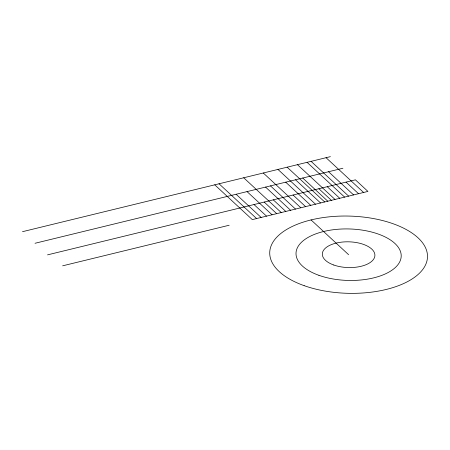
<?xml version="1.0" encoding="UTF-8"?>
<svg xmlns="http://www.w3.org/2000/svg" width="450" height="450" viewBox="0 0 450 450"><rect width="100%" height="100%" fill="white"/><g stroke="black" fill="none" stroke-linecap="round" stroke-linejoin="round"><path stroke-width="0.67" d="M22.5 231.683L330.396 156.645M35.016 243.276L342.906 168.238M47.531 254.869L355.421 179.831L367.937 191.419L252.292 219.606L214.751 184.832M62.634 265.826L229.162 225.242M326.059 157.703L363.6 192.476M346.027 182.121L358.543 193.708M328.556 171.737L353.588 194.917M311.091 161.353L348.632 196.127M307.063 162.332L344.604 197.106M327.24 186.699L339.756 198.287M297.461 164.672L335.008 199.446M318.881 188.736L331.391 200.329M302.749 178.026L327.78 201.206M287.139 167.186L324.681 201.96M295.526 179.786L320.552 202.967M277.954 169.425L315.495 204.199M285.716 182.177L310.748 205.357M293.068 195.024L305.584 206.618M263.295 173.002L300.836 207.776M311.062 219.921L348.609 254.694M270.478 185.889L295.509 209.076M265.567 187.088L290.593 210.268M273.279 199.851L285.795 211.438M243.703 177.773L281.25 212.546M264.189 202.067L276.699 213.654M247.039 191.604L272.07 214.785M254.002 204.547L266.518 216.135M236.109 194.265L261.135 217.451M219.043 183.786L256.59 218.559M304.138 285.66A78.913 38.621 1.6 0 0 427.275 259.273A78.913 38.621 1.6 0 0 314.409 219.156A78.913 38.621 1.6 0 0 304.138 285.66M318.96 275.338A52.611 25.746 1.6 0 0 401.057 257.749A52.611 25.746 1.6 0 0 325.811 231.002A52.611 25.746 1.6 0 0 318.96 275.338M333.787 265.016A26.302 12.876 1.6 0 0 374.833 256.219A26.302 12.876 1.6 0 0 337.207 242.848A26.302 12.876 1.6 0 0 333.787 265.016"/></g></svg>
